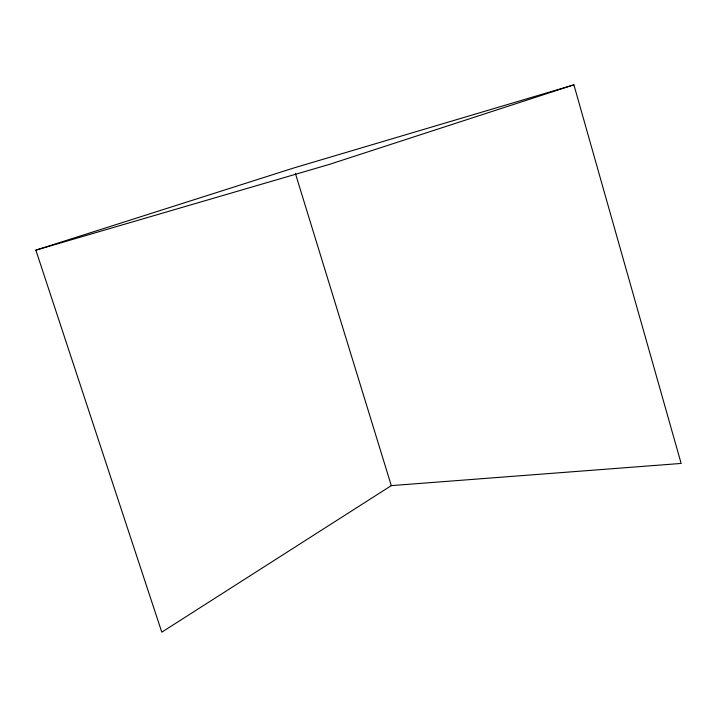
<?xml version="1.0" encoding="UTF-8"?>
<svg xmlns="http://www.w3.org/2000/svg" width="717" height="717" viewBox="0 0 717 717"><rect width="100%" height="100%" fill="white"/><g stroke="black" fill="none" stroke-linecap="round" stroke-linejoin="round"><path stroke-width="1.08" d="M391.294 485.615L161.791 632.17L35.85 250.152L293.719 167.993L573.896 84.83L681.15 463.442L391.294 485.615L295.359 173.344M573.896 84.83L329.381 164.39L35.85 250.152"/></g></svg>
